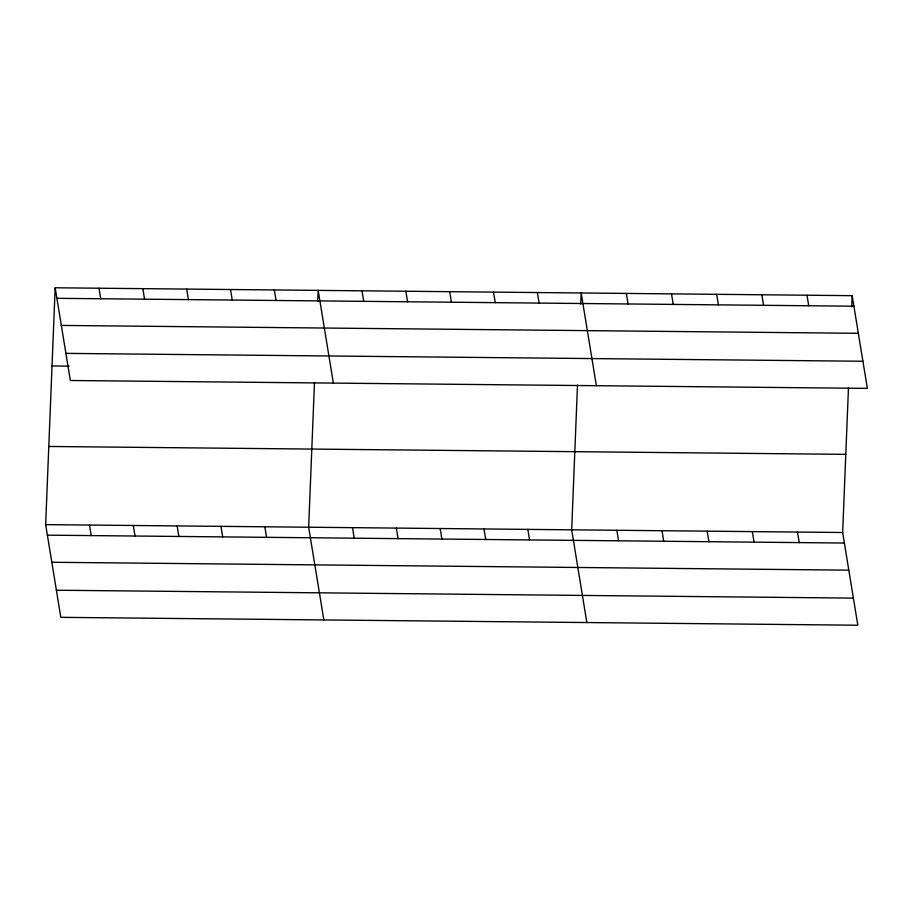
<?xml version="1.0" encoding="UTF-8"?>
<svg xmlns="http://www.w3.org/2000/svg" width="913" height="913" viewBox="0 0 913 913"><rect width="100%" height="100%" fill="white"/><g stroke="black" fill="none" stroke-linecap="round" stroke-linejoin="round"><path stroke-width="1.37" d="M848.474 387.705L842.653 532.507L857.832 625.222L60.829 617.336L45.65 524.621L55.168 287.778L852.171 295.664L867.35 388.379L70.347 380.493L55.168 287.778M314.483 382.421L308.662 527.223L323.841 619.938M317.724 301.552L318.169 290.38L333.359 383.095M577.495 385.024L571.675 529.825L586.854 622.54M580.736 304.155L581.182 292.982L596.372 385.697M851.715 306.836L852.171 295.664M56.891 298.311L853.895 306.197M61.331 325.427L858.334 333.313M65.907 353.377L862.911 361.251M52.018 365.942L68.989 366.113M48.788 446.468L845.792 454.354M45.65 524.621L842.653 532.507M47.373 535.155L844.377 543.041M51.813 562.271L848.816 570.157M56.389 590.22L853.393 598.106M807.001 295.219L808.724 305.752M761.841 294.773L763.565 305.307M797.494 532.062L799.217 542.596M716.682 294.328L718.405 304.862M752.323 531.617L754.058 542.151M671.512 293.883L673.235 304.406M707.164 531.172L708.887 541.706M626.352 293.427L628.076 303.961M662.005 530.727L663.728 541.249M616.834 530.282L618.558 540.804M537.346 292.548L539.081 303.082M493.511 292.114L495.245 302.648M527.84 529.392L529.563 539.925M449.675 291.681L451.41 302.214M484.004 528.958L485.727 539.492M405.84 291.247L407.575 301.781M440.169 528.524L441.892 539.058M362.005 290.813L363.739 301.347M396.333 528.091L398.057 538.624M352.498 527.657L354.221 538.191M274.334 289.946L276.068 300.48M230.498 289.512L232.233 300.046M264.827 526.79L266.55 537.323M186.663 289.079L188.398 299.612M220.992 526.356L222.715 536.89M142.839 288.645L144.562 299.179M177.156 525.922L178.88 536.456M99.003 288.211L100.727 298.745M133.321 525.489L135.044 536.022M89.485 525.055L91.209 535.589"/></g></svg>
